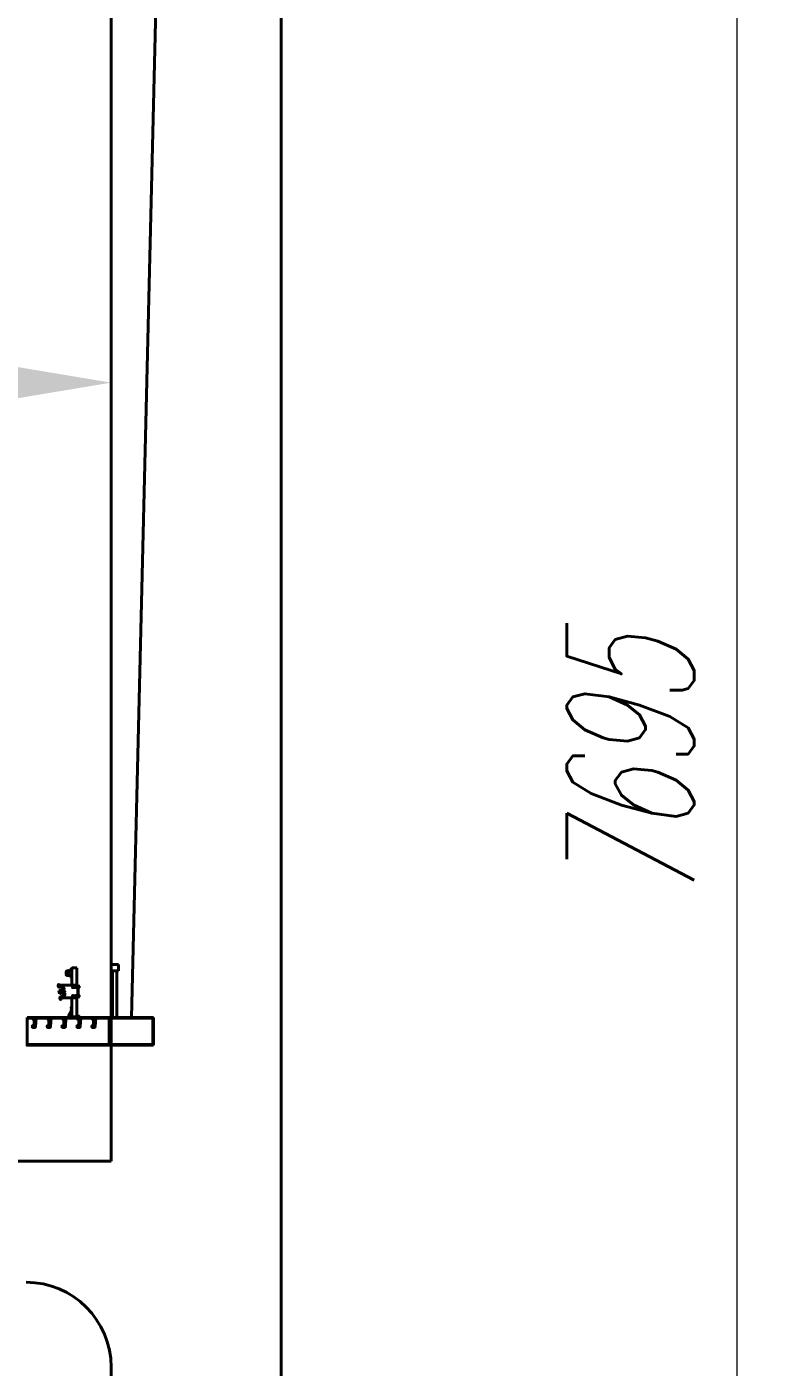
# Model space of a CAD drawing. Header units: millimetres. Extents: x 82 to 1107, y 39 to 638.
# Drawn here: x 1071.7 to 1089.41, y 102.15 to 133.71 of the extents above; entities that cross this region are included whole.
import ezdxf

# ---------------------------------------------------------------- set-up
doc = ezdxf.new("R2010")
doc.units = ezdxf.units.MM
doc.layers.add('dim', color=4, linetype='Continuous', lineweight=25)
doc.layers.add('elevation', color=250, linetype='Continuous', lineweight=40)
doc.styles.add('text-razm', font='simplex.shx', dxfattribs={"width": 0.6, "oblique": 15})
doc.dimstyles.new('razm-001', dxfattribs={"dimtxt": 3, "dimasz": 2.5, "dimexe": 1, "dimexo": 0, "dimgap": 1, "dimtad": 1, "dimdec": 0, "dimlfac": 100, "dimzin": 1, "dimtxsty": 'text-razm', "dimcen": 2.5, "dimclrd": 256, "dimclre": 256, "dimclrt": 7, "dimaunit": 1, "dimadec": 0, "dimazin": 2, "dimtfac": 1, "dimtdec": 0, "dimtmove": 0, "dimatfit": 3, "dimfxl": 1, "dimlwd": 20, "dimlwe": 20, "dimarcsym": 0})

# ---------------------------------------------------------------- blocks, each defined once
blk = doc.blocks.new('*D76')
at = {"layer": 'Defpoints', "color": 0, "transparency": 16777216}
for p in [(1077.687, 154.638), (1077.687, 77.683), (1088.409, 77.683)]:
    blk.add_point(p, dxfattribs=at)
at = {"layer": 'dim', "lineweight": 20, "transparency": 16777216}
for p, q in [((1077.687, 154.638), (1089.409, 154.638)), ((1088.409, 152.138), (1088.409, 80.183)), ((1077.687, 77.683), (1089.409, 77.683))]:
    blk.add_line(p, q, dxfattribs=at)
at = {"layer": 'dim', "transparency": 16777216}
for points in [[(1087.992, 152.138), (1088.825, 152.138), (1088.409, 154.638)], [(1087.992, 80.183), (1088.825, 80.183), (1088.409, 77.683)]]:
    blk.add_solid(points, dxfattribs=at)
at = {"layer": 'dim', "color": 7, "transparency": 16777216, "insert": (1085.909, 116.161), "char_height": 3, "attachment_point": 5, "rotation": 90, "style": 'text-razm'}
blk.add_mtext('7695', dxfattribs=at)
blk = doc.blocks.new('*D78')
at = {"layer": 'Defpoints', "color": 0, "transparency": 16777216}
for p in [(1046.687, 129.077), (1073.687, 129.077), (1073.687, 125.329)]:
    blk.add_point(p, dxfattribs=at)
at = {"layer": 'dim', "lineweight": 20, "transparency": 16777216}
for p, q in [((1046.687, 129.077), (1046.687, 124.329)), ((1073.687, 129.077), (1073.687, 124.329)), ((1049.187, 125.329), (1071.187, 125.329))]:
    blk.add_line(p, q, dxfattribs=at)
at = {"layer": 'dim', "transparency": 16777216}
for points in [[(1049.187, 125.746), (1049.187, 124.913), (1046.687, 125.329)], [(1071.187, 125.746), (1071.187, 124.913), (1073.687, 125.329)]]:
    blk.add_solid(points, dxfattribs=at)
at = {"layer": 'dim', "color": 7, "transparency": 16777216, "insert": (1060.187, 127.829), "char_height": 3, "attachment_point": 5, "style": 'text-razm'}
blk.add_mtext('2700', dxfattribs=at)

msp = doc.modelspace()

# ---------------------------------------------------------------- linework, layer by layer
at = {"layer": 'elevation'}
for p, q in [((1077.687, 154.638), (1077.687, 85.882)), ((1073.687, 146.53), (1073.687, 107.002)), ((1072.629, 111.463), (1072.629, 111.394)), ((1072.634, 111.463), (1072.634, 111.394)), ((1072.639, 111.399), (1072.639, 111.458)), ((1072.642, 111.399), (1072.642, 111.458)), ((1072.649, 111.482), (1072.746, 111.482)), ((1072.649, 111.478), (1072.746, 111.478)), ((1072.657, 111.476), (1072.746, 111.476)), ((1072.657, 111.473), (1072.746, 111.473)), ((1072.674, 111.471), (1072.704, 111.471)), ((1072.674, 111.471), (1072.674, 111.461)), ((1072.704, 111.461), (1072.674, 111.461)), ((1072.674, 111.396), (1072.704, 111.396)), ((1072.674, 111.396), (1072.674, 111.386)), ((1072.704, 111.484), (1072.675, 111.484)), ((1072.675, 111.484), (1072.675, 111.482)), ((1072.704, 111.482), (1072.675, 111.482)), ((1072.677, 111.459), (1072.701, 111.459)), ((1072.677, 111.398), (1072.701, 111.398)), ((1072.681, 111.478), (1072.681, 111.476)), ((1072.681, 111.471), (1072.681, 111.461)), ((1072.681, 111.471), (1072.681, 111.461)), ((1072.681, 111.459), (1072.681, 111.442)), ((1072.697, 111.442), (1072.681, 111.442)), ((1072.681, 111.415), (1072.697, 111.415)), ((1072.681, 111.398), (1072.681, 111.415)), ((1072.681, 111.396), (1072.681, 111.386)), ((1072.681, 111.386), (1072.681, 111.396)), ((1072.682, 111.459), (1072.682, 111.442)), ((1072.682, 111.398), (1072.682, 111.415)), ((1072.689, 111.496), (1072.689, 111.465)), ((1072.689, 111.495), (1072.689, 111.447)), ((1072.689, 111.362), (1072.689, 111.41)), ((1072.689, 111.398), (1072.689, 111.384)), ((1072.689, 111.393), (1072.689, 111.359)), ((1072.696, 111.459), (1072.696, 111.442)), ((1072.696, 111.398), (1072.696, 111.415)), ((1072.697, 111.478), (1072.697, 111.476)), ((1072.697, 111.471), (1072.697, 111.461)), ((1072.697, 111.471), (1072.697, 111.461)), ((1072.697, 111.459), (1072.697, 111.442)), ((1072.697, 111.398), (1072.697, 111.415)), ((1072.697, 111.396), (1072.697, 111.386)), ((1072.697, 111.386), (1072.697, 111.396)), ((1072.704, 111.484), (1072.704, 111.482)), ((1072.704, 111.471), (1072.704, 111.461)), ((1072.704, 111.396), (1072.704, 111.386)), ((1072.736, 111.526), (1072.766, 111.526)), ((1072.75, 111.541), (1072.75, 111.512)), ((1072.75, 111.541), (1072.751, 111.541)), ((1072.75, 111.512), (1072.751, 111.512)), ((1072.751, 111.549), (1072.756, 111.549)), ((1072.751, 111.549), (1072.751, 111.487)), ((1072.751, 111.541), (1072.751, 111.512)), ((1072.756, 111.549), (1072.756, 111.487)), ((1072.756, 111.534), (1072.759, 111.534)), ((1072.756, 111.518), (1072.759, 111.518)), ((1072.756, 111.513), (1072.759, 111.513)), ((1072.756, 111.486), (1072.756, 111.513)), ((1072.759, 111.551), (1072.88, 111.551)), ((1072.759, 111.551), (1072.759, 111.146)), ((1072.759, 111.486), (1072.759, 111.513)), ((1072.88, 111.551), (1072.88, 111.146)), ((1073.687, 111.635), (1073.857, 111.635)), ((1073.687, 111.482), (1073.687, 111.635)), ((1073.857, 111.482), (1073.687, 111.482)), ((1073.722, 110.382), (1073.722, 111.482)), ((1073.722, 111.482), (1073.822, 111.482)), ((1073.822, 110.382), (1073.822, 111.482)), ((1073.857, 111.635), (1073.857, 111.482)), ((1072.433, 111.125), (1072.479, 111.131)), ((1072.441, 111.141), (1072.443, 111.141)), ((1072.441, 111.141), (1072.445, 111.112)), ((1072.448, 111.108), (1072.442, 111.146)), ((1072.445, 111.112), (1072.447, 111.112)), ((1072.452, 111.108), (1072.446, 111.146)), ((1072.452, 111.109), (1072.447, 111.145)), ((1072.46, 111.162), (1072.45, 111.159)), ((1072.456, 111.108), (1072.45, 111.147)), ((1072.452, 111.154), (1072.468, 111.159)), ((1072.462, 111.158), (1072.452, 111.155)), ((1072.452, 111.146), (1072.91, 111.146)), ((1072.452, 111.146), (1072.452, 111.142)), ((1072.452, 111.142), (1072.91, 111.142)), ((1072.453, 111.151), (1072.469, 111.156)), ((1072.457, 111.113), (1072.453, 111.142)), ((1072.454, 111.136), (1072.464, 111.137)), ((1072.456, 111.12), (1072.466, 111.121)), ((1072.457, 111.113), (1072.467, 111.115)), ((1072.459, 111.105), (1072.538, 111.1)), ((1072.459, 111.102), (1072.538, 111.097)), ((1072.538, 111.096), (1072.459, 111.101)), ((1072.537, 111.092), (1072.459, 111.097)), ((1072.462, 111.158), (1072.46, 111.162)), ((1072.463, 111.142), (1072.467, 111.115)), ((1072.469, 111.118), (1072.465, 111.142)), ((1072.466, 111.138), (1072.474, 111.139)), ((1072.466, 111.137), (1072.474, 111.138)), ((1072.468, 111.159), (1072.469, 111.156)), ((1072.468, 111.123), (1072.476, 111.124)), ((1072.468, 111.122), (1072.476, 111.123)), ((1072.474, 111.139), (1072.476, 111.123)), ((1072.546, 111.076), (1072.547, 111.077)), ((1072.546, 111.076), (1072.55, 111.048)), ((1072.547, 111.077), (1072.549, 111.077)), ((1072.547, 111.077), (1072.552, 111.048)), ((1072.549, 111.136), (1072.553, 111.136)), ((1072.549, 111.136), (1072.589, 110.855)), ((1072.554, 111.043), (1072.549, 111.082)), ((1072.558, 111.043), (1072.552, 111.083)), ((1072.553, 111.136), (1072.563, 111.136)), ((1072.553, 111.136), (1072.593, 110.855)), ((1072.558, 111.044), (1072.553, 111.082)), ((1072.562, 111.044), (1072.557, 111.083)), ((1072.562, 111.044), (1072.557, 111.083)), ((1072.565, 111.052), (1072.561, 111.076)), ((1072.563, 111.079), (1072.573, 111.081)), ((1072.567, 111.05), (1072.563, 111.079)), ((1072.568, 111.142), (1072.568, 111.141)), ((1072.573, 111.081), (1072.577, 111.051)), ((1072.579, 111.054), (1072.575, 111.078)), ((1072.576, 111.074), (1072.58, 111.075)), ((1072.58, 111.075), (1072.582, 111.059)), ((1072.649, 111.379), (1072.746, 111.379)), ((1072.649, 111.375), (1072.746, 111.375)), ((1072.746, 111.384), (1072.657, 111.384)), ((1072.746, 111.381), (1072.657, 111.381)), ((1072.704, 111.386), (1072.674, 111.386)), ((1072.675, 111.375), (1072.704, 111.375)), ((1072.675, 111.373), (1072.675, 111.375)), ((1072.675, 111.373), (1072.704, 111.373)), ((1072.681, 111.379), (1072.681, 111.381)), ((1072.697, 111.379), (1072.697, 111.381)), ((1072.704, 111.373), (1072.704, 111.375)), ((1072.736, 111.331), (1072.764, 111.331)), ((1072.75, 111.345), (1072.75, 111.316)), ((1072.75, 111.345), (1072.751, 111.345)), ((1072.75, 111.316), (1072.751, 111.316)), ((1072.751, 111.37), (1072.751, 111.308)), ((1072.751, 111.345), (1072.751, 111.316)), ((1072.751, 111.308), (1072.756, 111.308)), ((1072.756, 111.344), (1072.756, 111.371)), ((1072.756, 111.37), (1072.756, 111.308)), ((1072.756, 111.344), (1072.759, 111.344)), ((1072.756, 111.339), (1072.759, 111.339)), ((1072.756, 111.323), (1072.759, 111.323)), ((1072.759, 111.344), (1072.759, 111.371)), ((1072.759, 111.151), (1072.759, 111.146)), ((1072.759, 111.1), (1072.88, 111.1)), ((1072.789, 111.123), (1072.789, 111.078)), ((1072.789, 111.122), (1072.789, 111.078)), ((1072.849, 111.123), (1072.849, 111.078)), ((1072.849, 111.122), (1072.849, 111.078)), ((1072.88, 111.151), (1072.88, 111.146)), ((1072.889, 111.108), (1072.889, 111.092)), ((1072.906, 111.108), (1072.889, 111.108)), ((1072.892, 111.107), (1072.889, 111.107)), ((1072.892, 111.093), (1072.889, 111.093)), ((1072.906, 111.092), (1072.889, 111.092)), ((1072.891, 111.142), (1072.891, 111.141)), ((1072.892, 111.088), (1072.892, 111.112)), ((1072.894, 111.085), (1072.894, 111.115)), ((1072.894, 111.115), (1072.904, 111.115)), ((1072.894, 111.108), (1072.904, 111.108)), ((1072.942, 111.1), (1072.894, 111.1)), ((1072.894, 111.092), (1072.904, 111.092)), ((1072.894, 111.085), (1072.904, 111.085)), ((1072.896, 111.136), (1072.91, 111.136)), ((1072.903, 111.1), (1072.94, 111.1)), ((1072.904, 111.115), (1072.904, 111.085)), ((1072.906, 111.136), (1072.906, 110.855)), ((1072.906, 111.088), (1072.906, 111.112)), ((1072.91, 111.146), (1072.91, 111.142)), ((1072.91, 111.146), (1072.91, 111.142)), ((1072.91, 111.136), (1072.91, 110.855)), ((1072.924, 111.108), (1072.91, 111.108)), ((1072.919, 111.107), (1072.91, 111.107)), ((1072.919, 111.093), (1072.91, 111.093)), ((1072.924, 111.092), (1072.91, 111.092)), ((1072.914, 111.14), (1072.911, 111.137)), ((1072.919, 111.108), (1072.919, 111.092)), ((1072.929, 111.115), (1072.929, 111.086)), ((1072.931, 111.115), (1072.929, 111.115)), ((1072.929, 111.108), (1072.929, 111.108)), ((1072.929, 111.092), (1072.929, 111.092)), ((1072.931, 111.086), (1072.929, 111.086)), ((1072.931, 111.115), (1072.931, 111.086)), ((1072.468, 110.938), (1072.456, 111.022)), ((1072.456, 111.022), (1072.535, 111.016)), ((1072.468, 110.938), (1072.542, 110.966)), ((1072.474, 110.833), (1072.52, 110.84)), ((1072.482, 110.849), (1072.484, 110.849)), ((1072.482, 110.849), (1072.486, 110.82)), ((1072.483, 110.854), (1072.489, 110.816)), ((1072.486, 110.82), (1072.488, 110.82)), ((1072.487, 110.854), (1072.493, 110.817)), ((1072.565, 110.894), (1072.491, 110.867)), ((1072.491, 110.855), (1072.497, 110.817)), ((1072.567, 110.89), (1072.493, 110.863)), ((1072.493, 110.862), (1072.567, 110.889)), ((1072.493, 110.816), (1072.493, 110.817)), ((1072.494, 110.86), (1072.568, 110.886)), ((1072.494, 110.851), (1072.504, 110.853)), ((1072.495, 110.846), (1072.494, 110.851)), ((1072.494, 110.836), (1072.508, 110.838)), ((1072.495, 110.849), (1072.91, 110.849)), ((1072.495, 110.849), (1072.495, 110.845)), ((1072.495, 110.845), (1072.91, 110.845)), ((1072.495, 110.844), (1072.5, 110.845)), ((1072.495, 110.844), (1072.5, 110.845)), ((1072.498, 110.821), (1072.495, 110.845)), ((1072.497, 110.828), (1072.507, 110.83)), ((1072.497, 110.828), (1072.507, 110.83)), ((1072.498, 110.821), (1072.508, 110.823)), ((1072.5, 110.81), (1072.517, 110.81)), ((1072.511, 110.809), (1072.5, 110.809)), ((1072.511, 110.805), (1072.5, 110.805)), ((1072.501, 110.813), (1072.517, 110.813)), ((1072.504, 110.853), (1072.504, 110.849)), ((1072.505, 110.845), (1072.508, 110.823)), ((1072.506, 110.849), (1072.506, 110.85)), ((1072.507, 110.845), (1072.507, 110.845)), ((1072.51, 110.826), (1072.507, 110.845)), ((1072.509, 110.831), (1072.517, 110.832)), ((1072.509, 110.83), (1072.517, 110.831)), ((1072.511, 110.809), (1072.511, 110.805)), ((1072.515, 110.844), (1072.517, 110.831)), ((1072.517, 110.81), (1072.517, 110.813)), ((1072.528, 110.99), (1072.576, 110.996)), ((1072.532, 110.99), (1072.596, 110.999)), ((1072.534, 111.005), (1072.538, 110.976)), ((1072.534, 111.005), (1072.536, 111.005)), ((1072.542, 110.966), (1072.535, 111.016)), ((1072.535, 111.016), (1072.535, 111.013)), ((1072.535, 111.016), (1072.538, 111.016)), ((1072.536, 111.005), (1072.54, 110.977)), ((1072.541, 110.991), (1072.537, 111.017)), ((1072.537, 110.991), (1072.541, 110.991)), ((1072.538, 111.011), (1072.544, 110.971)), ((1072.538, 110.976), (1072.54, 110.977)), ((1072.539, 111.006), (1072.543, 110.977)), ((1072.541, 111.061), (1072.582, 111.067)), ((1072.545, 110.992), (1072.541, 111.017)), ((1072.541, 110.991), (1072.545, 110.966)), ((1072.541, 110.991), (1072.545, 110.966)), ((1072.545, 110.992), (1072.542, 111.016)), ((1072.545, 110.967), (1072.542, 110.966)), ((1072.543, 111.061), (1072.584, 111.067)), ((1072.545, 111.03), (1072.547, 111.03)), ((1072.549, 110.992), (1072.545, 111.018)), ((1072.545, 110.992), (1072.548, 110.967)), ((1072.545, 110.992), (1072.549, 110.966)), ((1072.546, 111.026), (1072.548, 111.027)), ((1072.546, 111.025), (1072.548, 111.026)), ((1072.548, 111.022), (1072.55, 111.023)), ((1072.548, 111), (1072.568, 111.003)), ((1072.549, 110.992), (1072.553, 110.967)), ((1072.55, 111.048), (1072.552, 111.048)), ((1072.55, 111), (1072.568, 111.002)), ((1072.55, 111.001), (1072.552, 110.985)), ((1072.55, 110.985), (1072.57, 110.987)), ((1072.552, 111.048), (1072.553, 111.048)), ((1072.552, 110.986), (1072.57, 110.988)), ((1072.555, 110.956), (1072.557, 110.955)), ((1072.556, 110.963), (1072.558, 110.963)), ((1072.556, 110.96), (1072.557, 110.96)), ((1072.556, 110.96), (1072.558, 110.959)), ((1072.558, 111.044), (1072.558, 111.039)), ((1072.56, 110.924), (1072.602, 110.93)), ((1072.562, 110.924), (1072.603, 110.93)), ((1072.563, 111.064), (1072.577, 111.066)), ((1072.564, 111.072), (1072.574, 111.074)), ((1072.565, 110.94), (1072.567, 110.94)), ((1072.565, 110.94), (1072.569, 110.911)), ((1072.566, 111.057), (1072.576, 111.058)), ((1072.567, 111.05), (1072.577, 111.051)), ((1072.567, 110.94), (1072.568, 110.94)), ((1072.567, 110.94), (1072.571, 110.911)), ((1072.568, 110.945), (1072.573, 110.907)), ((1072.568, 110.94), (1072.573, 110.911)), ((1072.569, 110.995), (1072.613, 110.995)), ((1072.569, 110.911), (1072.571, 110.911)), ((1072.571, 110.911), (1072.573, 110.911)), ((1072.572, 110.947), (1072.577, 110.906)), ((1072.572, 110.946), (1072.577, 110.907)), ((1072.573, 111.011), (1072.583, 111.012)), ((1072.577, 110.981), (1072.573, 111.011)), ((1072.574, 111.004), (1072.584, 111.005)), ((1072.574, 111.004), (1072.58, 111.005)), ((1072.574, 111.004), (1072.58, 111.005)), ((1072.576, 111.073), (1072.58, 111.074)), ((1072.576, 110.988), (1072.586, 110.99)), ((1072.576, 110.988), (1072.582, 110.989)), ((1072.576, 110.988), (1072.582, 110.989)), ((1072.576, 110.946), (1072.581, 110.908)), ((1072.576, 110.946), (1072.581, 110.908)), ((1072.577, 110.981), (1072.587, 110.983)), ((1072.577, 110.907), (1072.577, 110.903)), ((1072.578, 111.059), (1072.582, 111.06)), ((1072.578, 111.058), (1072.582, 111.059)), ((1072.584, 110.915), (1072.581, 110.939)), ((1072.582, 110.942), (1072.592, 110.944)), ((1072.586, 110.913), (1072.582, 110.942)), ((1072.583, 111.012), (1072.587, 110.983)), ((1072.583, 110.936), (1072.593, 110.937)), ((1072.588, 110.986), (1072.585, 111.01)), ((1072.586, 111.006), (1072.595, 111.007)), ((1072.586, 111.005), (1072.595, 111.006)), ((1072.586, 110.92), (1072.595, 110.921)), ((1072.586, 110.913), (1072.596, 110.914)), ((1072.588, 110.991), (1072.597, 110.992)), ((1072.588, 110.99), (1072.598, 110.991)), ((1072.589, 110.855), (1072.605, 110.855)), ((1072.589, 110.855), (1072.593, 110.855)), ((1072.592, 110.944), (1072.596, 110.914)), ((1072.595, 111.007), (1072.598, 110.991)), ((1072.598, 110.917), (1072.595, 110.941)), ((1072.595, 110.937), (1072.599, 110.938)), ((1072.595, 110.936), (1072.599, 110.937)), ((1072.597, 110.922), (1072.601, 110.923)), ((1072.597, 110.921), (1072.601, 110.922)), ((1072.599, 110.938), (1072.601, 110.922)), ((1072.61, 110.851), (1072.61, 110.849)), ((1072.759, 110.89), (1072.88, 110.89)), ((1072.759, 110.845), (1072.759, 110.396)), ((1072.759, 110.821), (1072.759, 110.555)), ((1072.789, 110.91), (1072.789, 110.869)), ((1072.849, 110.91), (1072.849, 110.869)), ((1072.88, 110.845), (1072.88, 110.396)), ((1072.888, 110.898), (1072.888, 110.882)), ((1072.906, 110.898), (1072.888, 110.898)), ((1072.892, 110.897), (1072.888, 110.897)), ((1072.892, 110.883), (1072.888, 110.883)), ((1072.906, 110.882), (1072.888, 110.882)), ((1072.891, 110.85), (1072.891, 110.849)), ((1072.892, 110.878), (1072.892, 110.902)), ((1072.941, 110.89), (1072.893, 110.89)), ((1072.894, 110.875), (1072.894, 110.905)), ((1072.894, 110.905), (1072.904, 110.905)), ((1072.894, 110.898), (1072.904, 110.898)), ((1072.894, 110.882), (1072.904, 110.882)), ((1072.894, 110.875), (1072.904, 110.875)), ((1072.896, 110.855), (1072.91, 110.855)), ((1072.902, 110.89), (1072.939, 110.89)), ((1072.904, 110.905), (1072.904, 110.875)), ((1072.906, 110.878), (1072.906, 110.902)), ((1072.913, 110.93), (1072.91, 110.927)), ((1072.923, 110.898), (1072.91, 110.898)), ((1072.918, 110.897), (1072.91, 110.897)), ((1072.918, 110.883), (1072.91, 110.883)), ((1072.923, 110.882), (1072.91, 110.882)), ((1072.913, 110.85), (1072.91, 110.853)), ((1072.91, 110.849), (1072.91, 110.845)), ((1072.914, 111.061), (1072.911, 111.064)), ((1072.918, 110.898), (1072.918, 110.882)), ((1072.929, 110.898), (1072.928, 110.898)), ((1072.929, 110.882), (1072.928, 110.882)), ((1072.929, 110.905), (1072.929, 110.875)), ((1072.93, 110.905), (1072.929, 110.905)), ((1072.93, 110.875), (1072.929, 110.875)), ((1072.93, 110.905), (1072.93, 110.875)), ((1072.673, 110.412), (1072.756, 110.557)), ((1072.68, 110.414), (1072.761, 110.554)), ((1072.741, 110.577), (1072.759, 110.577)), ((1072.743, 110.617), (1072.761, 110.617)), ((1072.749, 110.577), (1072.76, 110.577)), ((1072.751, 110.631), (1072.753, 110.631)), ((1072.751, 110.631), (1072.751, 110.602)), ((1072.751, 110.617), (1072.762, 110.617)), ((1072.751, 110.602), (1072.753, 110.602)), ((1072.751, 110.591), (1072.753, 110.591)), ((1072.751, 110.591), (1072.751, 110.562)), ((1072.751, 110.562), (1072.753, 110.562)), ((1072.752, 110.577), (1072.763, 110.577)), ((1072.753, 110.637), (1072.753, 110.557)), ((1072.753, 110.637), (1072.756, 110.637)), ((1072.753, 110.631), (1072.753, 110.602)), ((1072.753, 110.591), (1072.753, 110.562)), ((1072.753, 110.557), (1072.756, 110.557)), ((1072.756, 110.557), (1072.755, 110.555)), ((1072.756, 110.637), (1072.756, 110.557)), ((1072.756, 110.637), (1072.759, 110.637)), ((1072.756, 110.637), (1072.756, 110.557)), ((1072.756, 110.557), (1072.761, 110.554)), ((1072.759, 110.557), (1072.758, 110.555)), ((1072.759, 110.637), (1072.759, 110.557)), ((1072.759, 110.552), (1072.759, 110.396)), ((1071.707, 110.368), (1073.637, 110.368)), ((1071.882, 110.382), (1071.882, 110.188)), ((1072.232, 110.382), (1072.232, 110.188)), ((1072.582, 110.382), (1072.582, 110.188)), ((1072.673, 110.412), (1072.673, 110.388)), ((1072.673, 110.412), (1072.676, 110.412)), ((1072.676, 110.412), (1072.68, 110.414)), ((1072.676, 110.412), (1072.676, 110.388)), ((1072.679, 110.386), (1072.679, 110.396)), ((1072.679, 110.396), (1072.96, 110.396)), ((1072.96, 110.386), (1072.679, 110.386)), ((1072.679, 110.385), (1072.96, 110.385)), ((1072.679, 110.382), (1072.96, 110.382)), ((1072.699, 110.414), (1072.699, 110.396)), ((1072.699, 110.414), (1072.739, 110.414)), ((1072.707, 110.414), (1072.707, 110.396)), ((1072.719, 110.414), (1072.719, 110.365)), ((1072.719, 110.396), (1072.719, 110.372)), ((1072.731, 110.414), (1072.731, 110.396)), ((1072.739, 110.414), (1072.739, 110.396)), ((1072.9, 110.414), (1072.9, 110.396)), ((1072.9, 110.414), (1072.94, 110.414)), ((1072.908, 110.414), (1072.908, 110.396)), ((1072.92, 110.414), (1072.92, 110.365)), ((1072.92, 110.396), (1072.92, 110.372)), ((1072.932, 110.414), (1072.932, 110.396)), ((1072.932, 110.382), (1072.932, 110.188)), ((1072.94, 110.414), (1072.94, 110.396)), ((1072.96, 110.386), (1072.96, 110.396)), ((1072.96, 110.385), (1072.96, 110.382)), ((1073.282, 110.382), (1073.282, 110.188)), ((1073.637, 110.382), (1074.687, 110.382)), ((1073.637, 110.368), (1074.667, 110.368)), ((1074.667, 110.382), (1074.667, 109.746)), ((1074.687, 110.382), (1074.687, 109.732)), ((1071.707, 109.746), (1074.667, 109.746)), ((1073.637, 109.732), (1074.687, 109.732)), ((1046.687, 107.002), (1073.687, 107.002)), ((1073.687, 102.151), (1073.687, 96.308))]:
    msp.add_line(p, q, dxfattribs=at)
at = {"layer": 'elevation', "color": 18, "true_color": 0x000000}
msp.add_line((1075.187, 152.832), (1074.162, 110.382), dxfattribs=at)
at = {"layer": 'elevation'}
for points in [[(1071.707, 110.382), (1073.637, 110.382), (1073.637, 109.732), (1071.707, 109.732), (1071.707, 110.382)], [(1071.875, 110.368), (1071.875, 110.188), (1071.889, 110.188), (1071.889, 110.368)], [(1072.225, 110.368), (1072.225, 110.188), (1072.239, 110.188), (1072.239, 110.368)], [(1072.575, 110.368), (1072.575, 110.188), (1072.589, 110.188), (1072.589, 110.368)], [(1072.925, 110.368), (1072.925, 110.188), (1072.939, 110.188), (1072.939, 110.368)], [(1073.275, 110.368), (1073.275, 110.188), (1073.289, 110.188), (1073.289, 110.368)]]:
    msp.add_lwpolyline(points, dxfattribs=at)
for points in [[(1071.841, 110.368), (1071.841, 110.36, 0.414214), (1071.866, 110.335), (1071.874, 110.335), (1071.874, 110.198), (1071.855, 110.198, 1), (1071.855, 110.148), (1071.885, 110.148, 0.393468), (1071.91, 110.171), (1071.924, 110.368)], [(1072.191, 110.368), (1072.191, 110.36, 0.414214), (1072.216, 110.335), (1072.224, 110.335), (1072.224, 110.198), (1072.205, 110.198, 1), (1072.205, 110.148), (1072.235, 110.148, 0.393468), (1072.26, 110.171), (1072.274, 110.368)], [(1072.541, 110.368), (1072.541, 110.36, 0.414214), (1072.566, 110.335), (1072.574, 110.335), (1072.574, 110.198), (1072.555, 110.198, 1), (1072.555, 110.148), (1072.585, 110.148, 0.393468), (1072.61, 110.171), (1072.624, 110.368)], [(1072.891, 110.368), (1072.891, 110.36, 0.414214), (1072.916, 110.335), (1072.924, 110.335), (1072.924, 110.198), (1072.905, 110.198, 1), (1072.905, 110.148), (1072.935, 110.148, 0.393468), (1072.96, 110.171), (1072.974, 110.368)], [(1073.241, 110.368), (1073.241, 110.36, 0.414214), (1073.266, 110.335), (1073.274, 110.335), (1073.274, 110.198), (1073.255, 110.198, 1), (1073.255, 110.148), (1073.285, 110.148, 0.393468), (1073.31, 110.171), (1073.324, 110.368)]]:
    msp.add_lwpolyline(points, format="xyb", dxfattribs=at)
for centre in [(1072.789, 111.1), (1072.849, 111.1), (1072.789, 110.89), (1072.849, 110.89)]:
    msp.add_circle(centre, 0.015, dxfattribs=at)
for centre, radius, start, end in [((1072.649, 111.463), 0.0195, 90, 180), ((1072.649, 111.394), 0.0195, 180, 270), ((1072.649, 111.463), 0.015, 90, 180), ((1072.649, 111.394), 0.015, 180, 270), ((1072.657, 111.458), 0.018, 90, 180), ((1072.657, 111.399), 0.018, 180, 270), ((1072.657, 111.458), 0.015, 90, 180), ((1072.657, 111.399), 0.015, 180, 270), ((1072.678, 111.469), 0.00404, 29.7449, 150.2551), ((1072.678, 111.463), 0.00404, 209.7449, 330.2551), ((1072.678, 111.394), 0.00404, 29.7449, 150.2551), ((1072.689, 111.47), 0.02, 43.5312, 136.4688), ((1072.689, 111.456), 0.017, 61.9275, 118.0725), ((1072.689, 111.476), 0.017, 241.9275, 298.0725), ((1072.689, 111.381), 0.017, 61.9275, 118.0725), ((1072.701, 111.469), 0.00404, 29.7449, 150.2551), ((1072.701, 111.463), 0.00404, 209.7449, 330.2551), ((1072.701, 111.394), 0.00404, 29.7449, 150.2551), ((1072.763, 111.526), 0.02, 133.5312, 226.4688), ((1072.746, 111.487), 0.00501, 270, 0), ((1072.746, 111.487), 0.00952, 270, 0), ((1072.746, 111.486), 0.01, 270, 0), ((1072.746, 111.486), 0.013, 270, 0), ((1072.457, 111.128), 0.02, 141.5312, 234.4688), ((1072.454, 111.147), 0.012, 109.3099, 188), ((1072.454, 111.147), 0.00802, 109.3099, 188), ((1072.454, 111.146), 0.00802, 107.8658, 188), ((1072.46, 111.109), 0.012, 188, 266.2317), ((1072.454, 111.147), 0.00401, 107.8658, 188), ((1072.455, 111.14), 0.00404, 152.739, 248.2551), ((1072.46, 111.11), 0.00802, 188, 266.2317), ((1072.46, 111.109), 0.00802, 188, 266.2317), ((1072.47, 111.13), 0.017, 159.9275, 216.0725), ((1072.459, 111.117), 0.00404, 127.7449, 248.2551), ((1072.46, 111.109), 0.00401, 188, 266.2317), ((1072.461, 111.141), 0.00404, 307.7449, 14.5306), ((1072.45, 111.127), 0.017, 339.9275, 36.0725), ((1072.465, 111.118), 0.00404, 307.7449, 68.2551), ((1072.537, 111.08), 0.012, 8, 86.2317), ((1072.537, 111.08), 0.02, 8, 86.2317), ((1072.537, 111.081), 0.016, 8, 86.2317), ((1072.537, 111.08), 0.016, 8, 86.2317), ((1072.561, 111.064), 0.02, 141.5312, 234.4688), ((1072.566, 111.076), 0.00404, 127.7449, 248.2551), ((1072.563, 111.141), 0.00501, 270, 8.185), ((1072.571, 111.077), 0.00404, 307.7449, 68.2551), ((1072.678, 111.388), 0.00404, 209.7449, 330.2551), ((1072.689, 111.387), 0.02, 223.5312, 316.4688), ((1072.689, 111.401), 0.017, 241.9275, 298.0725), ((1072.701, 111.388), 0.00404, 209.7449, 330.2551), ((1072.763, 111.331), 0.02, 133.5312, 226.4688), ((1072.746, 111.371), 0.013, 0, 90), ((1072.746, 111.371), 0.01, 0, 90), ((1072.746, 111.37), 0.00952, 0, 90), ((1072.746, 111.37), 0.00501, 0, 90), ((1072.896, 111.141), 0.00501, 180, 270), ((1072.896, 111.112), 0.00404, 119.7449, 240.2551), ((1072.909, 111.1), 0.017, 151.9275, 208.0725), ((1072.896, 111.089), 0.00404, 119.7449, 240.2551), ((1072.902, 111.112), 0.00404, 299.7449, 60.2551), ((1072.889, 111.1), 0.017, 331.9275, 28.0725), ((1072.902, 111.089), 0.00404, 299.7449, 60.2551), ((1072.869, 111.1), 0.0555, 318.5904, 41.4096), ((1072.869, 111.1), 0.0601, 318.5904, 41.4096), ((1072.917, 111.1), 0.02, 313.5312, 46.4688), ((1072.498, 110.837), 0.02, 141.5312, 234.4688), ((1072.495, 110.856), 0.012, 109.7683, 188), ((1072.495, 110.856), 0.00802, 109.7683, 188), ((1072.495, 110.855), 0.00802, 109.7683, 188), ((1072.501, 110.817), 0.012, 188, 266.6901), ((1072.495, 110.856), 0.00401, 109.7683, 188), ((1072.496, 110.848), 0.00404, 127.7449, 248.2551), ((1072.501, 110.818), 0.00802, 188, 268.1342), ((1072.501, 110.817), 0.00802, 188, 266.6901), ((1072.511, 110.838), 0.017, 159.9275, 216.0725), ((1072.5, 110.825), 0.00404, 127.7449, 248.2551), ((1072.501, 110.817), 0.00401, 188, 268.1342), ((1072.502, 110.849), 0.00404, 2.1355, 68.2551), ((1072.491, 110.836), 0.017, 339.9275, 33.3571), ((1072.506, 110.826), 0.00404, 307.7449, 68.2551), ((1072.55, 110.993), 0.02, 141.5312, 234.4688), ((1072.549, 111.018), 0.012, 112.0362, 188), ((1072.549, 111.018), 0.00802, 112.0362, 188), ((1072.549, 111.018), 0.00802, 112.0362, 188), ((1072.549, 111.019), 0.00401, 112.0362, 188), ((1072.557, 110.968), 0.012, 188, 263.9638), ((1072.542, 111.041), 0.012, 292.0362, 8), ((1072.542, 111.041), 0.016, 292.0362, 8), ((1072.542, 111.041), 0.016, 292.0362, 8), ((1072.556, 110.968), 0.00802, 188, 263.9638), ((1072.557, 110.968), 0.00802, 188, 263.9638), ((1072.542, 111.042), 0.02, 292.0362, 8), ((1072.557, 110.967), 0.00401, 188, 263.9638), ((1072.556, 110.944), 0.016, 8, 83.9638), ((1072.556, 110.943), 0.012, 8, 83.9638), ((1072.556, 110.943), 0.02, 8, 83.9638), ((1072.556, 110.943), 0.016, 8, 83.9638), ((1072.581, 110.927), 0.02, 141.5312, 234.4688), ((1072.58, 111.067), 0.017, 159.9275, 216.0725), ((1072.569, 111.053), 0.00404, 127.7449, 248.2551), ((1072.561, 110.905), 0.012, 289.7683, 8), ((1072.561, 110.905), 0.016, 289.7683, 8), ((1072.561, 110.904), 0.016, 289.7683, 8), ((1072.561, 110.905), 0.02, 289.7683, 8), ((1072.575, 111.008), 0.00404, 127.7449, 248.2551), ((1072.59, 110.998), 0.017, 159.9275, 216.0725), ((1072.56, 111.064), 0.017, 339.9275, 36.0725), ((1072.578, 110.985), 0.00404, 127.7449, 248.2551), ((1072.575, 111.054), 0.00404, 307.7449, 68.2551), ((1072.585, 110.939), 0.00404, 127.7449, 248.2551), ((1072.599, 110.93), 0.017, 159.9275, 216.0725), ((1072.581, 111.009), 0.00404, 307.7449, 68.2551), ((1072.57, 110.995), 0.017, 339.9275, 36.0725), ((1072.588, 110.916), 0.00404, 127.7449, 248.2551), ((1072.584, 110.986), 0.00404, 307.7449, 68.2551), ((1072.591, 110.94), 0.00404, 307.7449, 68.2551), ((1072.579, 110.927), 0.017, 339.9275, 36.0725), ((1072.594, 110.917), 0.00404, 307.7449, 68.2551), ((1072.605, 110.85), 0.00501, 8.185, 90), ((1072.896, 110.85), 0.00501, 90, 180), ((1072.896, 110.902), 0.00404, 119.7449, 240.2551), ((1072.909, 110.89), 0.017, 151.9275, 208.0725), ((1072.896, 110.878), 0.00404, 119.7449, 240.2551), ((1072.902, 110.902), 0.00404, 299.7449, 60.2551), ((1072.889, 110.89), 0.017, 331.9275, 28.0725), ((1072.902, 110.878), 0.00404, 299.7449, 60.2551), ((1072.868, 110.89), 0.0555, 318.5904, 41.4096), ((1072.868, 110.89), 0.0601, 318.5904, 41.4096), ((1072.916, 110.89), 0.02, 313.5312, 46.4688), ((1072.765, 110.617), 0.02, 133.5312, 226.4688), ((1072.765, 110.577), 0.02, 133.5312, 226.4688), ((1072.679, 110.388), 0.00601, 180, 270), ((1072.679, 110.388), 0.00301, 180, 270), ((1071.687, 102.151), 2, 0, 90)]:
    msp.add_arc(centre, radius, start, end, dxfattribs=at)

# ---------------------------------------------------------------- dimensions: what is measured, and where the dimension line sits
at = {"layer": 'dim'}
dim = msp.add_linear_dim(base=(1088.4087, 77.6828), p1=(1077.6872, 154.6385), p2=(1077.6872, 77.6828), angle=90, dimstyle='razm-001', override={"dimrnd": 5}, dxfattribs=at)
dim.commit()
dim.dimension.update_dxf_attribs({"geometry": '*D76', "text_midpoint": (1085.9087, 116.1607)})
dim = msp.add_linear_dim(base=(1073.687, 125.329), p1=(1046.687, 129.077), p2=(1073.687, 129.077), dimstyle='razm-001', override={"dimrnd": 5}, dxfattribs=at)
dim.commit()
dim.dimension.update_dxf_attribs({"geometry": '*D78', "text_midpoint": (1060.187, 127.829)})

doc.saveas('drawing.dxf')
